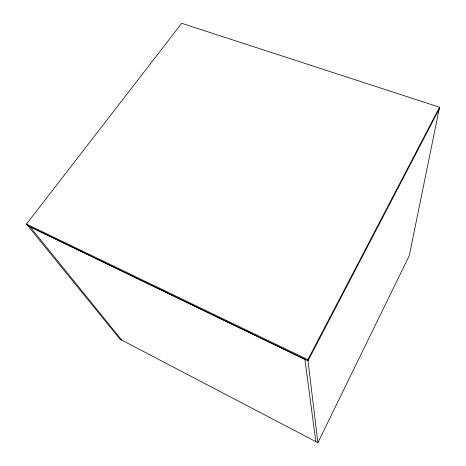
<?xml version="1.0" encoding="UTF-8"?>
<svg xmlns="http://www.w3.org/2000/svg" width="466" height="466" viewBox="0 0 466 466"><rect width="100%" height="100%" fill="white"/><g stroke="black" fill="none" stroke-linecap="round" stroke-linejoin="round"><path stroke-width="0.7" d="M439.543 107.209L409.311 255.584L317.888 442.7L120.047 339.231L26.457 224.094L181.682 23.3L439.543 107.209L307.875 359.676L317.888 442.7M439.158 109.102L308.009 360.8L27.657 225.567M26.457 224.094L307.875 359.676M30.034 226.802L304.921 359.414M29.911 226.657L121.725 340.104M304.91 359.303L315.808 441.611"/></g></svg>
